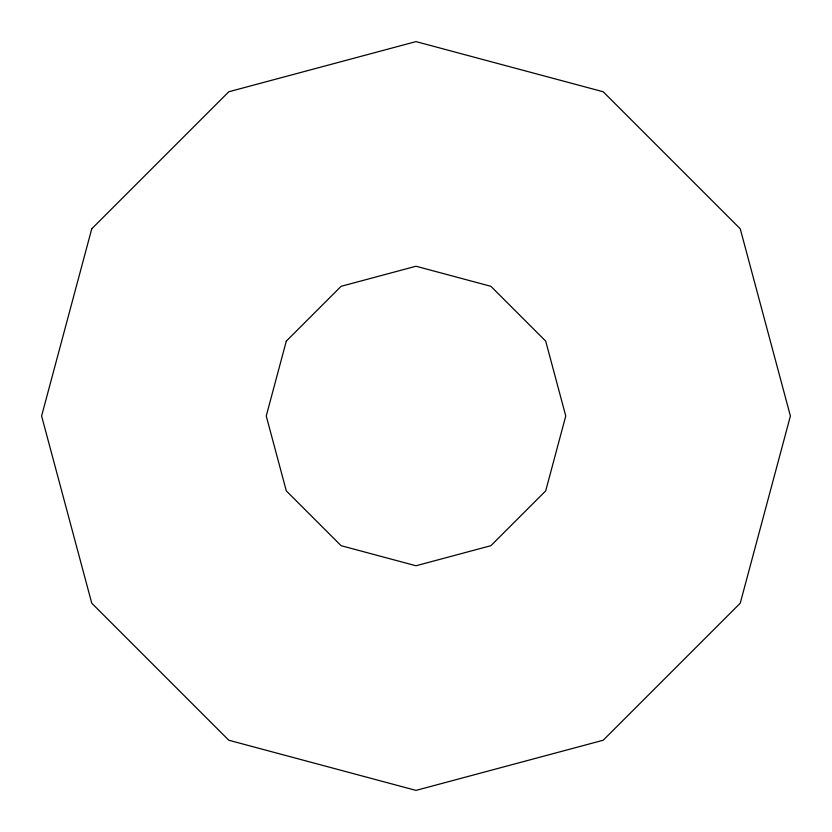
<?xml version="1.0" encoding="UTF-8"?>
<svg xmlns="http://www.w3.org/2000/svg" width="832" height="832" viewBox="0 0 832 832"><rect width="100%" height="100%" fill="white"/><g stroke="black" fill="none" stroke-linecap="round" stroke-linejoin="round"><path stroke-width="1.25" d="M91.759 228.8L41.6 416L91.759 603.2L228.8 740.241L416 790.4L603.2 740.241L740.241 603.2L790.4 416L740.241 228.8L603.2 91.759L416 41.6L228.8 91.759L91.759 228.8M286.302 341.12L266.24 416L286.302 490.88L341.12 545.698L416 565.76L490.88 545.698L545.698 490.88L565.76 416L545.698 341.12L490.88 286.302L416 266.24L341.12 286.302L286.302 341.12"/></g></svg>
